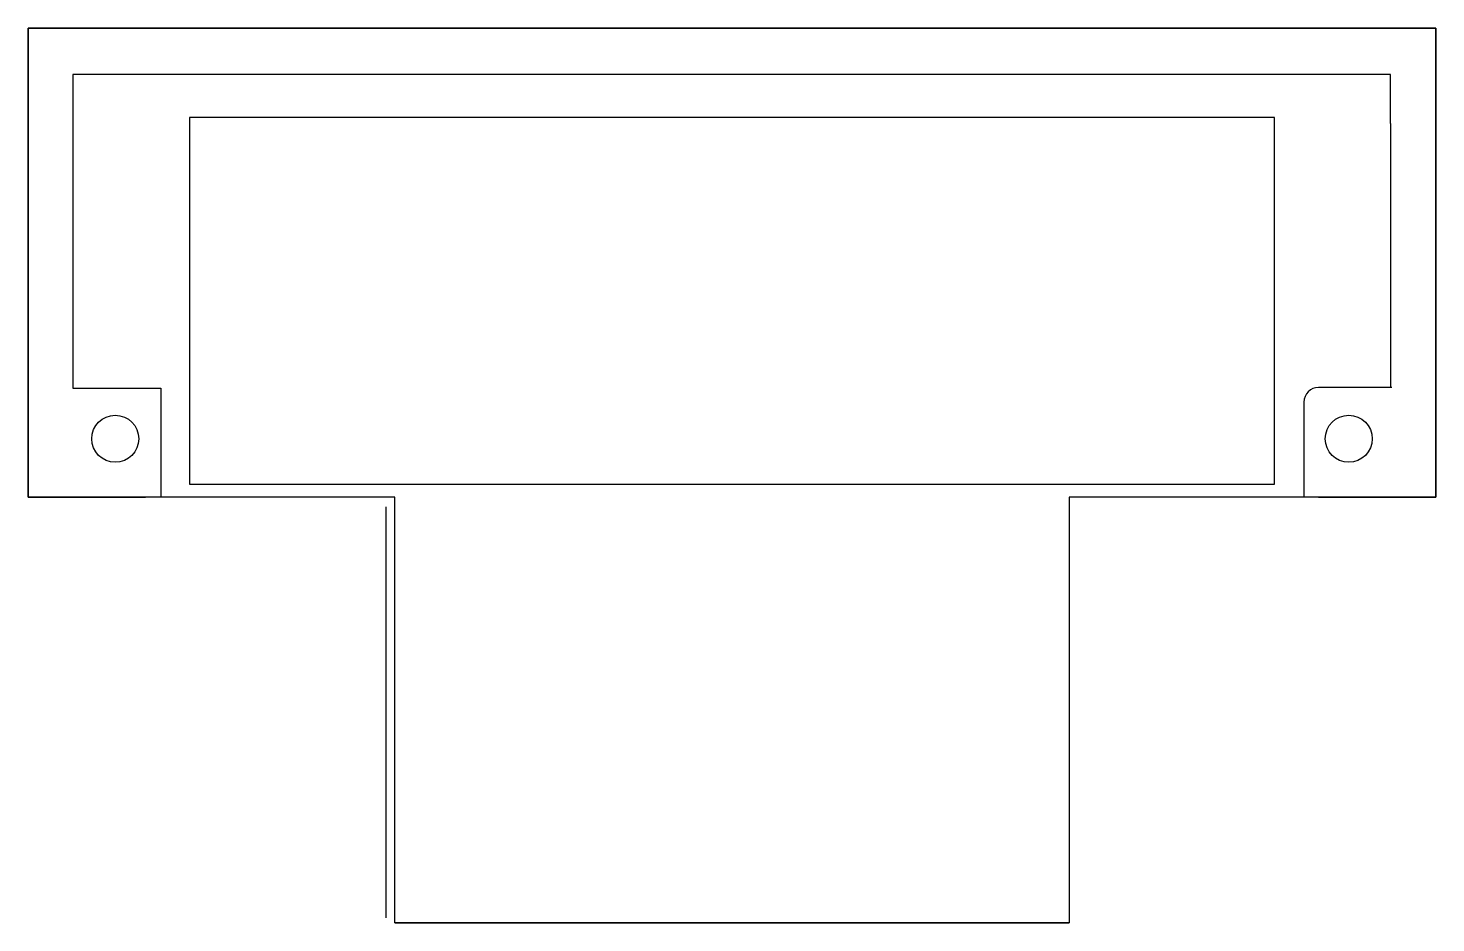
# Model space of a CAD drawing. Header units: millimetres. Extents: x -48 to 48, y -48 to 13.
import ezdxf

# ---------------------------------------------------------------- set-up
doc = ezdxf.new("R2010")
doc.units = ezdxf.units.MM
doc.layers.get('0').update_dxf_attribs({"linetype": 'CONTINUOUS'})

msp = doc.modelspace()

# ---------------------------------------------------------------- linework, layer by layer
for p, q in [((48, 12.991), (-48, 12.991)), ((-48, 12.991), (-48, -18.971)), ((48, -18.971), (48, 12.991)), ((44.9, 9.835), (-44.949, 9.835)), ((-44.949, 9.835), (-44.949, -11.555)), ((44.9, 9.1), (44.9, 9.835)), ((44.9, 6.5), (44.9, 9.1)), ((44.9, 6.5), (44.9, 4.5)), ((44.9, 4.5), (44.9, -11.5)), ((45, -11.5), (40, -11.5)), ((-44.949, -11.555), (-38.942, -11.555)), ((-38.942, -11.555), (-38.942, -18.971)), ((39, -12.5), (39, -18.971)), ((-48, -18.971), (-40, -18.971)), ((40, -18.971), (48, -18.971)), ((-23.6, -19.649), (-23.6, -47.649)), ((-23, -48), (23, -48))]:
    msp.add_line(p, q)
for points in [[(-48, -18.971), (-48, 12.991), (48, 12.991), (48, -18.971), (22.999, -18.971), (22.999, -48), (-23, -48), (-23, -18.971)], [(37, 6.9), (-37, 6.9), (-37, -18.1), (37, -18.1)]]:
    msp.add_lwpolyline(points, close=True)
for centre in [(-42.061, -15), (42.061, -15)]:
    msp.add_circle(centre, 1.6)
msp.add_arc((40, -12.5), 1, 90, 180)

doc.saveas('drawing.dxf')
